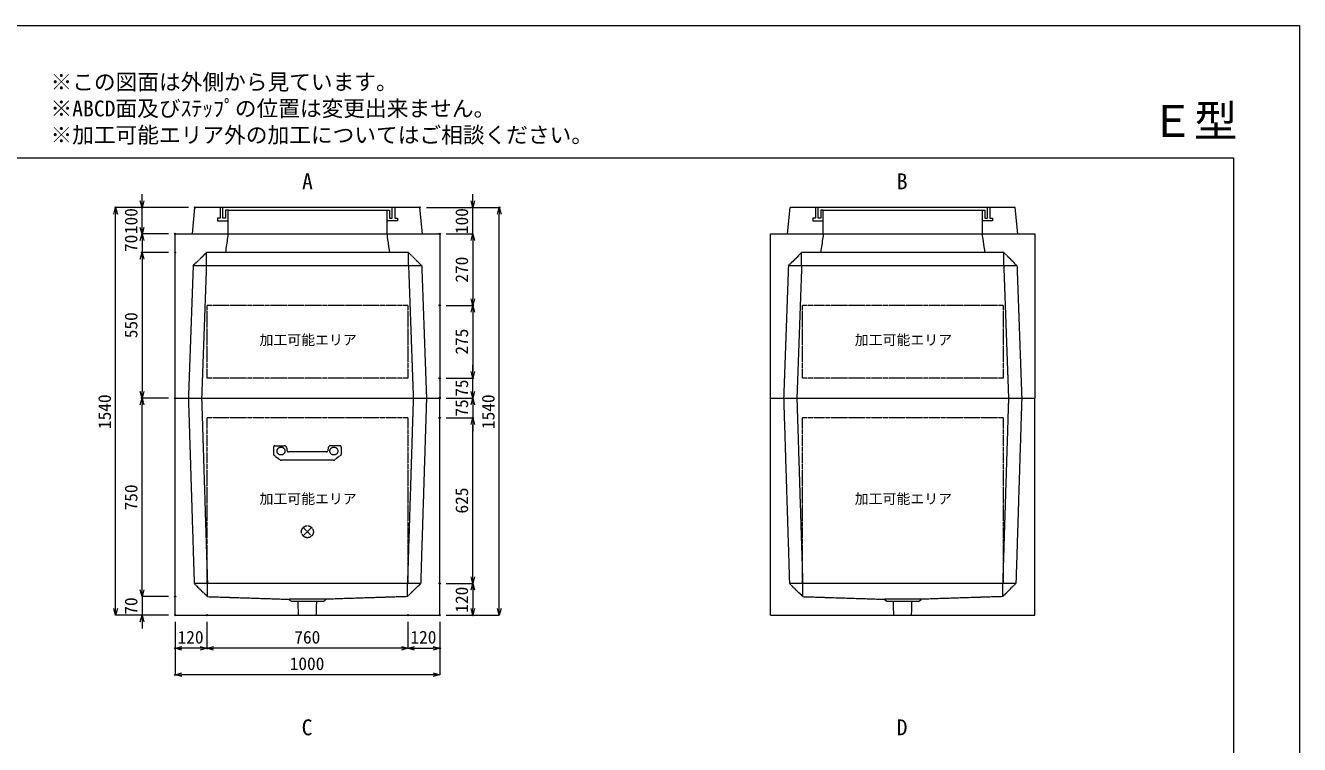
# Model space of a CAD drawing. Units: millimetres, scale not verified. Extents: x -3712 to 3712, y -2625 to 2625.
# Drawn here: x -1103 to 3712, y -91 to 2625 of the extents above; entities that cross this region are included whole.
import ezdxf
from ezdxf.enums import TextEntityAlignment as Align

# ---------------------------------------------------------------- set-up
doc = ezdxf.new("R2010")
doc.units = ezdxf.units.MM
doc.header["$LTSCALE"] = 10
doc.header["$PDMODE"] = 32
doc.header["$PDSIZE"] = 5
doc.linetypes.add('LONG_DASHED1', pattern=[7, 6, -1])
doc.linetypes.add('LONG_DOUBLE_CHAIN', pattern=[21.8, 18, -1, 0.6, -0.6, 0.6, -1])
for name, color, linetype, lineweight in [('0-0_D-TTL', 7, 'Continuous', 9), ('0-1_Defpoints', 7, 'Continuous', 9), ('0-3_D-TTL-TXT', 7, 'Continuous', 9), ('0-4_D-STR-TXT', 7, 'Continuous', 9), ('0-5_D-STR-DIM', 3, 'Continuous', 9), ('0-6_0', 7, 'Continuous', 9), ('0-7_D-STR', 7, 'LONG_DASHED1', 9), ('0-9_D-STR-STR3', 2, 'LONG_DASHED1', 9), ('0-A_D-STR-STR4', 134, 'LONG_DASHED1', 9), ('0-B_D-STR-STR5', 1, 'LONG_DOUBLE_CHAIN', 9)]:
    doc.layers.add(name, color=color, linetype=linetype, lineweight=lineweight)
doc.styles.add('ＭＳ ゴシック', font='')
doc.styles.get('ＭＳ ゴシック').set_extended_font_data('MS Gothic')

# ---------------------------------------------------------------- blocks, each defined once
blk = doc.blocks.new('A$C4DE05FD1')
at = {"layer": '0-0_D-TTL', "color": 134}
for p, q in [((2000, 38000), (57400, 38000)), ((57400, 38000), (57400, 2000))]:
    blk.add_line(p, q, dxfattribs=at)
at = {"layer": '0-1_Defpoints', "color": 134}
for p, q in [((0, 42000), (59400, 42000)), ((59400, 42000), (59400, 0))]:
    blk.add_line(p, q, dxfattribs=at)
at = {"layer": '0-3_D-TTL-TXT', "style": 'ＭＳ ゴシック'}
for s, p in [('※この図面は外側から見ています。', (21630.46, 39907.83)), ('※ABCD面及びｽﾃｯﾌﾟの位置は変更出来ません。', (21630.46, 39107.83)), ('※加工可能エリア外の加工についてはご相談ください。', (21630.46, 38307.83))]:
    blk.add_text(s, height=481.1, dxfattribs=at).set_placement(p, align=Align.BOTTOM_LEFT)
blk = doc.blocks.new('_Open30')
at = {"layer": '0-6_0'}
blk.add_line((0, 0), (-10, 0), dxfattribs=at)
blk.add_lwpolyline([(-10, 2.679), (0, 0), (-10, -2.679)], dxfattribs=at)
blk = doc.blocks.new('A$C31CA379A')
at = {"layer": '0-4_D-STR-TXT', "style": 'ＭＳ ゴシック'}
for s, p in [('A', (-162.94, -1095.26)), ('B', (17819.31, -1095.26)), ('C', (-175.69, -17595.27)), ('D', (17819.31, -17595.27))]:
    blk.add_text(s, height=481.1, dxfattribs=at).set_placement(p, align=Align.BOTTOM_LEFT)
blk = doc.blocks.new('A$C019679C0')
at = {"layer": '0-7_D-STR', "linetype": 'Continuous'}
for p, q in [((-4350, 0), (-4250, 1000)), ((4250, 1000), (-4250, 1000)), ((4350, 0), (4250, 1000)), ((-4350, 0), (4350, 0))]:
    blk.add_line(p, q, dxfattribs=at)
at = {"layer": '0-7_D-STR'}
for p, q in [((-3000, 0), (-3000, 900)), ((3000, 900), (3000, 0))]:
    blk.add_line(p, q, dxfattribs=at)
at = {"layer": '0-A_D-STR-STR4'}
for points in [[(-3300, 1000), (-3300, 600), (-3400, 600), (-3400, 500), (-3000, 500)], [(-3000, 900), (-3100, 900), (-3100, 600), (-3200, 600), (-3200, 1000)], [(3300, 1000), (3300, 600), (3400, 600), (3400, 500), (3000, 500)], [(3100, 900), (3100, 600), (3200, 600), (3200, 1000)], [(-3000, 900), (3000, 900), (3100, 900)]]:
    blk.add_lwpolyline(points, dxfattribs=at)
blk = doc.blocks.new('A$C27844A11')
at = {"layer": '0-9_D-STR-STR3'}
for p, q in [((-1280, 500), (-1280, 226.8)), ((-1230, 550), (-879.2, 550)), ((1230, 550), (879.2, 550)), ((1280, 500), (1280, 226.8)), ((-1257.7, 185.2), (-1030.2, 16.8)), ((974.7, 0), (-974.7, 0)), ((-779.6, 458.7), (-771, 360.6)), ((721.2, 315), (-721.2, 315)), ((779.6, 458.7), (771, 360.6)), ((1257.7, 185.2), (1030.2, 16.8))]:
    blk.add_line(p, q, dxfattribs=at)
for centre in [(-1000, 350), (1000, 350)]:
    blk.add_circle(centre, 150, dxfattribs=at)
for centre, radius, start, end in [((-1230, 500), 50, 90, 180), ((-879.2, 450), 100, 5, 90), ((879.2, 450), 100, 90, 175), ((1230, 500), 50, 0, 90), ((-1230, 226.8), 50, 180, 236.30993), ((-974.7, 100), 100, 236.30993, 270), ((-721.2, 365), 50, 185, 270), ((721.2, 365), 50, 270, 355), ((974.7, 100), 100, 270, 303.69007), ((1230, 226.8), 50, 303.69007, 0)]:
    blk.add_arc(centre, radius, start, end, dxfattribs=at)
blk = doc.blocks.new('A$C6BF97EC2')
at = {"layer": '0-7_D-STR'}
for p, q in [((-3000, 6200), (-3100, 5500)), ((3000, 6200), (3100, 5500)), ((-4320, 5000), (-3820, 5500)), ((3820, 5500), (-3820, 5500)), ((-3820, 5001.1), (-3820, 5500)), ((4320, 5000), (3820, 5500)), ((3820, 5001.1), (3820, 5500)), ((-4320, 5001.1), (-4500, 0)), ((4320, 5000), (-4320, 5001.1)), ((-3820, 5001.1), (-4000, 0)), ((3820, 5001.1), (4000, 0)), ((4320, 5001.1), (4500, 0))]:
    blk.add_line(p, q, dxfattribs=at)
at = {"layer": '0-7_D-STR', "linetype": 'Continuous'}
for p in [(5000, 6200), (-5000, 0)]:
    blk.add_line(p, (5000, 0), dxfattribs=at)
blk.add_lwpolyline([(-5000, 0), (-5000, 6200), (5000, 6200)], dxfattribs=at)
at = {"layer": '0-B_D-STR-STR5'}
for p, q in [((-3800, 3500), (-3800, 750)), ((3800, 3500), (-3800, 3500))]:
    blk.add_line(p, q, dxfattribs=at)
blk.add_lwpolyline([(3800, 3500), (3800, 750), (-3800, 750)], dxfattribs=at)
blk = doc.blocks.new('A$C576C08F7')
at = {"layer": '0-7_D-STR', "linetype": 'Continuous'}
for p, q in [((-5000, 0), (5000, 0)), ((-5000, -8200), (-5000, 0)), ((5000, -8200), (5000, 0)), ((-5000, -8200), (5000, -8200))]:
    blk.add_line(p, q, dxfattribs=at)
at = {"layer": '0-7_D-STR'}
for p, q in [((-4500, 0), (-4280, -7000)), ((-4000, 0), (-3780, -7000)), ((4000, 0), (3780, -7000)), ((4500, 0), (4280, -7000)), ((-3780, -7500), (-4280, -7000)), ((4280, -7000), (-4280, -7000)), ((-3780, -7500), (-3780, -7000)), ((3780, -7500), (4280, -7000)), ((3780, -7500), (3780, -7000)), ((-3780, -7500), (-700, -7600)), ((-600, -7690), (-700, -7600)), ((700, -7600), (-700, -7600)), ((600, -7690), (-600, -7690)), ((-336.2, -8200), (-352.5, -7690)), ((336.2, -8200), (352.5, -7690)), ((600, -7690), (700, -7600)), ((3780, -7500), (700, -7600))]:
    blk.add_line(p, q, dxfattribs=at)
at = {"layer": '0-B_D-STR-STR5'}
for p, q in [((3800, -750), (3800, -7000)), ((3800, -7000), (-3800, -7000))]:
    blk.add_line(p, q, dxfattribs=at)
blk.add_lwpolyline([(3800, -750), (-3800, -750), (-3800, -7000)], dxfattribs=at)
blk = doc.blocks.new('A$C1C640AAB')
at = {"layer": '0-B_D-STR-STR5'}
for p, q in [((-159.1, -159.1), (159.1, 159.1)), ((-159.1, 159.1), (159.1, -159.1))]:
    blk.add_line(p, q, dxfattribs=at)
blk.add_circle((0, 0), 225, dxfattribs=at)
blk = doc.blocks.new('A$C9b5936e5')
at = {"layer": '0-7_D-STR'}
blk.add_blockref('A$C576C08F7', (0, 0), dxfattribs=at)
at = {"layer": '0-B_D-STR-STR5'}
blk.add_blockref('A$C1C640AAB', (0, -5050), dxfattribs=at)

msp = doc.modelspace()

# ---------------------------------------------------------------- linework, layer by layer
at = {"layer": '0-1_Defpoints'}
for p in [(-762.5, 1937.5), (-662.5, 1937.5), (-462.5, 1937.5), (387.5, 1937.5), (587.5, 1937.5), (687.5, 1937.5), (-537.5, 1837.5), (-537.5, 1837.5), (462.5, 1837.5), (-662.5, 1767.5), (-537.5, 1767.5), (-537.5, 1767.5), (462.5, 1567.5), (587.5, 1567.5), (462.5, 1292.5), (462.5, 1292.5), (587.5, 1292.5), (587.5, 1292.5), (-662.5, 1217.5), (-662.5, 1217.5), (-537.5, 1217.5), (-537.5, 1217.5), (462.5, 1217.5), (462.5, 1142.5), (587.5, 1142.5), (462.5, 517.5), (462.5, 517.5), (-537.5, 467.5), (-662.5, 397.5), (-537.5, 397.5), (-537.5, 397.5), (-417.5, 397.5), (342.5, 397.5), (462.5, 397.5), (462.5, 397.5), (462.5, 397.5), (587.5, 397.5), (-537.5, 272.5), (-417.5, 272.5), (462.5, 272.5), (-537.5, 172.5)]:
    msp.add_point(p, dxfattribs=at)
at = {"layer": '0-5_D-STR-DIM'}
for p, q in [((-662.5, 1962.5), (-662.5, 1987.5)), ((587.5, 1962.5), (587.5, 1987.5)), ((-487.5, 1937.5), (-762.5, 1937.5)), ((-487.5, 1937.5), (-662.5, 1937.5)), ((-662.5, 1837.5), (-662.5, 1937.5)), ((412.5, 1937.5), (587.5, 1937.5)), ((412.5, 1937.5), (687.5, 1937.5)), ((587.5, 1837.5), (587.5, 1937.5)), ((-762.5, 422.5), (-762.5, 1912.5)), ((-662.5, 1862.5), (-662.5, 1887.5)), ((687.5, 422.5), (687.5, 1912.5)), ((-562.5, 1837.5), (-662.5, 1837.5)), ((-562.5, 1837.5), (-662.5, 1837.5)), ((-662.5, 1837.5), (-662.5, 1767.5)), ((487.5, 1837.5), (587.5, 1837.5)), ((487.5, 1837.5), (587.5, 1837.5)), ((-662.5, 1812.5), (-662.5, 1787.5)), ((587.5, 1812.5), (587.5, 1592.5)), ((587.5, 1812.5), (587.5, 1787.5)), ((-562.5, 1767.5), (-662.5, 1767.5)), ((-562.5, 1767.5), (-662.5, 1767.5)), ((-662.5, 1742.5), (-662.5, 1717.5)), ((-662.5, 1742.5), (-662.5, 1242.5)), ((487.5, 1567.5), (587.5, 1567.5)), ((487.5, 1567.5), (587.5, 1567.5)), ((587.5, 1542.5), (587.5, 1317.5)), ((587.5, 1317.5), (587.5, 1342.5)), ((487.5, 1292.5), (587.5, 1292.5)), ((487.5, 1292.5), (587.5, 1292.5)), ((587.5, 1217.5), (587.5, 1292.5)), ((587.5, 1242.5), (587.5, 1267.5)), ((-562.5, 1217.5), (-662.5, 1217.5)), ((-562.5, 1217.5), (-662.5, 1217.5)), ((487.5, 1217.5), (587.5, 1217.5)), ((487.5, 1217.5), (587.5, 1217.5)), ((587.5, 1217.5), (587.5, 1142.5)), ((-662.5, 492.5), (-662.5, 1192.5)), ((587.5, 1192.5), (587.5, 1167.5)), ((487.5, 1142.5), (587.5, 1142.5)), ((487.5, 1142.5), (587.5, 1142.5)), ((587.5, 1117.5), (587.5, 1092.5)), ((587.5, 542.5), (587.5, 1117.5)), ((-662.5, 492.5), (-662.5, 517.5)), ((487.5, 517.5), (587.5, 517.5)), ((487.5, 517.5), (587.5, 517.5)), ((587.5, 492.5), (587.5, 422.5)), ((-562.5, 467.5), (-662.5, 467.5)), ((-562.5, 467.5), (-662.5, 467.5)), ((-662.5, 467.5), (-662.5, 397.5)), ((-562.5, 397.5), (-762.5, 397.5)), ((-562.5, 397.5), (-662.5, 397.5)), ((487.5, 397.5), (687.5, 397.5)), ((487.5, 397.5), (587.5, 397.5)), ((-662.5, 372.5), (-662.5, 347.5)), ((-537.5, 372.5), (-537.5, 172.5)), ((-537.5, 372.5), (-537.5, 272.5)), ((-417.5, 372.5), (-417.5, 272.5)), ((-417.5, 372.5), (-417.5, 272.5)), ((342.5, 372.5), (342.5, 272.5)), ((342.5, 372.5), (342.5, 272.5)), ((462.5, 372.5), (462.5, 272.5)), ((462.5, 372.5), (462.5, 172.5)), ((-442.5, 272.5), (-512.5, 272.5)), ((317.5, 272.5), (-392.5, 272.5)), ((367.5, 272.5), (437.5, 272.5)), ((437.5, 172.5), (-512.5, 172.5))]:
    msp.add_line(p, q, dxfattribs=at)

# ---------------------------------------------------------------- block references
at = {"layer": '0-0_D-TTL', "xscale": 0.125, "yscale": 0.125}
msp.add_blockref('A$C4DE05FD1', (-3712.5, -2625), dxfattribs=at)
at = {"layer": '0-4_D-STR-TXT', "xscale": 0.125, "yscale": 0.125}
msp.add_blockref('A$C31CA379A', (-37.5, 2125), dxfattribs=at)
at = {"layer": '0-5_D-STR-DIM', "xscale": 2.5, "yscale": 2.5}
for p, rotation in [((-762.5, 1937.5), 90), ((-662.5, 1937.5), 270), ((587.5, 1937.5), 270), ((687.5, 1937.5), 90), ((-662.5, 1837.5), 270), ((-662.5, 1837.5), 90), ((587.5, 1837.5), 90), ((587.5, 1837.5), 90), ((-662.5, 1767.5), 90), ((-662.5, 1767.5), 90), ((587.5, 1567.5), 270), ((587.5, 1567.5), 90), ((587.5, 1292.5), 270), ((587.5, 1292.5), 270), ((-662.5, 1217.5), 270), ((-662.5, 1217.5), 90), ((587.5, 1217.5), 270), ((587.5, 1217.5), 90), ((587.5, 1142.5), 90), ((587.5, 1142.5), 90), ((587.5, 517.5), 270), ((-662.5, 467.5), 270), ((-662.5, 467.5), 270), ((587.5, 517.5), 90), ((-762.5, 397.5), 270), ((-662.5, 397.5), 90), ((587.5, 397.5), 270), ((687.5, 397.5), 270), ((-537.5, 272.5), 180), ((-417.5, 272.5), 180), ((342.5, 272.5), 180), ((-537.5, 172.5), 180)]:
    msp.add_blockref('_Open30', p, dxfattribs=dict(at, rotation=rotation))
for p in [(-417.5, 272.5), (342.5, 272.5), (462.5, 272.5), (462.5, 172.5)]:
    msp.add_blockref('_Open30', p, dxfattribs=at)
at = {"layer": '0-7_D-STR', "xscale": 0.1, "yscale": 0.1}
for name, p in [('A$C019679C0', (-37.5, 1837.5)), ('A$C019679C0', (2212.5, 1837.5)), ('A$C6BF97EC2', (-37.5, 1217.5)), ('A$C6BF97EC2', (2212.5, 1217.5)), ('A$C9b5936e5', (-37.5, 1217.5)), ('A$C576C08F7', (2212.5, 1217.5))]:
    msp.add_blockref(name, p, dxfattribs=at)
at = {"layer": '0-9_D-STR-STR3', "xscale": 0.1, "yscale": 0.1}
msp.add_blockref('A$C27844A11', (-37.5, 982.5), dxfattribs=at)

# ---------------------------------------------------------------- texts
at = {"layer": '0-3_D-TTL-TXT', "style": 'ＭＳ ゴシック'}
msp.add_text('Ｅ型', height=120.3, dxfattribs=at).set_placement((3149.68, 2168.18), align=Align.BOTTOM_LEFT)
at = {"layer": '0-5_D-STR-DIM', "style": 'ＭＳ ゴシック'}
for s, p in [('100', (-665.75, 1836.85)), ('100', (584.25, 1836.85)), ('70', (-665.75, 1769.25)), ('270', (584.25, 1653.5)), ('550', (-665.75, 1443.63)), ('275', (584.25, 1381.65)), ('75', (584.25, 1222.4)), ('1540', (-765.75, 1100.6)), ('75', (584.25, 1147.4)), ('1540', (684.25, 1100.6)), ('750', (-665.75, 793)), ('625', (584.25, 781.4)), ('120', (584.25, 406.85)), ('70', (-665.75, 399.25))]:
    msp.add_text(s, height=48.09, rotation=90, dxfattribs=at).set_placement(p, align=Align.BOTTOM_LEFT)
for s, p in [('120', (-528.15, 275.75)), ('760', (-87, 275.75)), ('120', (351.85, 275.75)), ('1000', (-104.4, 175.75))]:
    msp.add_text(s, height=48.09, dxfattribs=at).set_placement(p, align=Align.BOTTOM_LEFT)
at = {"layer": '0-B_D-STR-STR5', "style": 'ＭＳ ゴシック'}
for p in [(-218.56, 1406.36), (2031.44, 1406.36), (-218.56, 806.36), (2031.44, 806.36)]:
    msp.add_text('加工可能エリア', height=38.49, dxfattribs=at).set_placement(p, align=Align.BOTTOM_LEFT)

doc.saveas('drawing.dxf')
